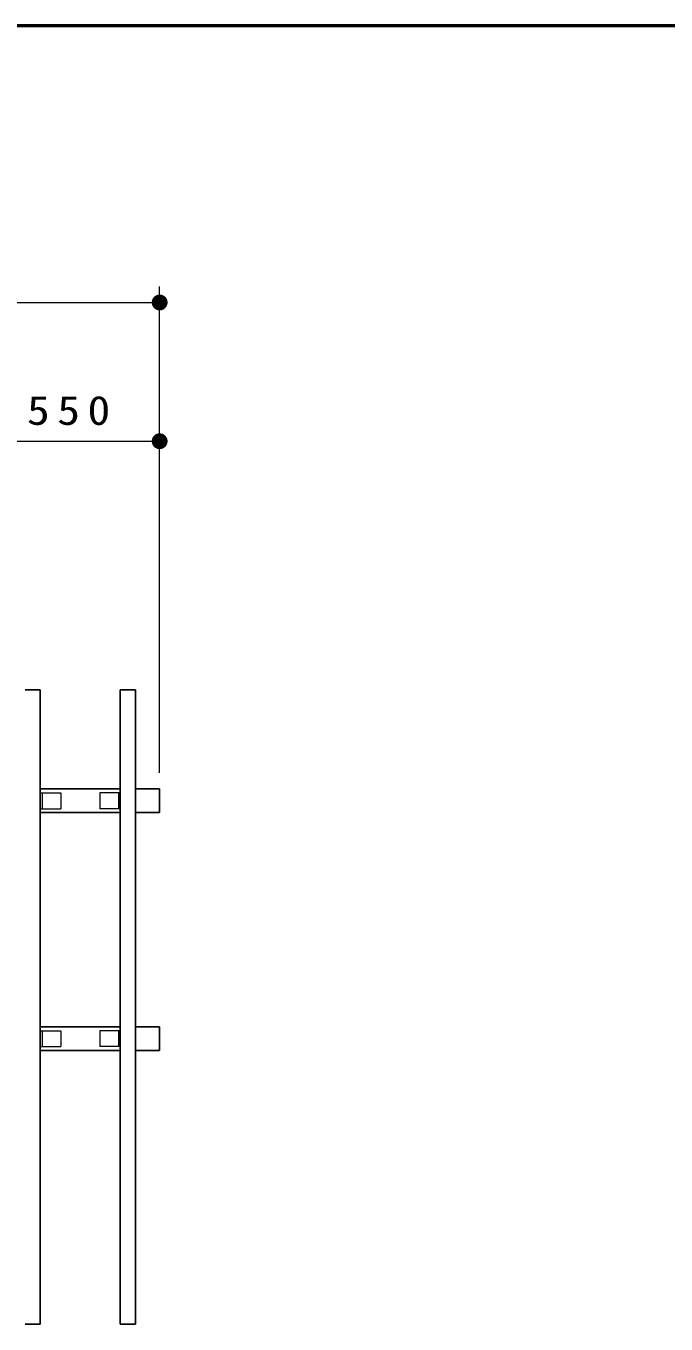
# Model space of a CAD drawing. Units: millimetres on the paper, with parts at other scales. Extents: x -385 to 0, y -10 to 267.
# Drawn here: x -241.6 to -201.3, y 185.1 to 267 of the extents above; entities that cross this region are included whole.
import ezdxf

# ---------------------------------------------------------------- set-up
doc = ezdxf.new("R2010")
doc.units = ezdxf.units.MM
doc.layers.add('LY_1', color=7, linetype='Continuous', lineweight=25)
doc.layers.add('LY_2', color=7, linetype='Continuous', lineweight=13)
doc.styles.add('ＭＳ ゴシック', font='')
doc.styles.get('ＭＳ ゴシック').set_extended_font_data('MS Gothic')

# ---------------------------------------------------------------- blocks, each defined once
blk = doc.blocks.new('filled_dot')
at = {"color": 0, "linetype": 'Continuous', "lineweight": -2, "const_width": 1.25}
blk.add_lwpolyline([(-0.625, 0, 1), (0.625, 0, 1)], format="xyb", close=True, dxfattribs=at)

msp = doc.modelspace()

# ---------------------------------------------------------------- linework, layer by layer
at = {"layer": 'LY_1', "lineweight": 13}
for p, q in [((-233.179, 219.89), (-233.179, 250.563)), ((-309.179, 249.563), (-233.179, 249.563)), ((-244.179, 240.813), (-233.179, 240.813)), ((-240.699, 218.64), (-239.399, 218.64)), ((-240.579, 218.64), (-240.579, 217.64)), ((-239.399, 218.64), (-239.399, 217.64)), ((-235.659, 218.64), (-236.959, 218.64)), ((-236.959, 218.64), (-236.959, 217.64)), ((-235.779, 218.64), (-235.779, 217.64)), ((-240.699, 217.64), (-239.399, 217.64)), ((-235.659, 217.64), (-236.959, 217.64)), ((-240.699, 203.64), (-239.399, 203.64)), ((-240.579, 203.64), (-240.579, 202.64)), ((-239.399, 203.64), (-239.399, 202.64)), ((-236.959, 203.64), (-236.959, 202.64)), ((-235.659, 203.64), (-236.959, 203.64)), ((-235.779, 203.64), (-235.779, 202.64)), ((-240.699, 202.64), (-239.399, 202.64)), ((-235.659, 202.64), (-236.959, 202.64))]:
    msp.add_line(p, q, dxfattribs=at)
at = {"layer": 'LY_1', "color": 40}
for p, q in [((-241.659, 225.14), (-240.699, 225.14)), ((-240.699, 225.14), (-240.699, 185.14)), ((-234.699, 225.14), (-235.659, 225.14)), ((-235.659, 225.14), (-235.659, 185.14)), ((-234.699, 185.14), (-234.699, 225.14)), ((-240.699, 185.14), (-241.659, 185.14)), ((-235.659, 185.14), (-234.699, 185.14))]:
    msp.add_line(p, q, dxfattribs=at)
at = {"layer": 'LY_1'}
for p, q in [((-235.659, 218.89), (-240.699, 218.89)), ((-240.699, 218.89), (-235.659, 218.89)), ((-234.699, 218.89), (-233.179, 218.89)), ((-233.179, 218.89), (-233.179, 217.39)), ((-235.659, 217.39), (-240.699, 217.39)), ((-240.699, 217.39), (-235.659, 217.39)), ((-233.179, 217.39), (-234.699, 217.39)), ((-235.659, 203.89), (-240.699, 203.89)), ((-240.699, 203.89), (-235.659, 203.89)), ((-234.699, 203.89), (-233.179, 203.89)), ((-233.179, 203.89), (-233.179, 202.39)), ((-235.659, 202.39), (-240.699, 202.39)), ((-240.699, 202.39), (-235.659, 202.39)), ((-233.179, 202.39), (-234.699, 202.39))]:
    msp.add_line(p, q, dxfattribs=at)
at = {"layer": 'LY_2', "lineweight": 50}
msp.add_line((0, 267), (-385, 267), dxfattribs=at)

# ---------------------------------------------------------------- block references
at = {"layer": 'LY_1', "lineweight": 13, "xscale": 0.4, "yscale": 0.4, "rotation": 180}
for p in [(-233.179, 249.563), (-233.179, 240.813)]:
    msp.add_blockref('filled_dot', p, dxfattribs=at)

# ---------------------------------------------------------------- texts
at = {"layer": 'LY_1', "insert": (-238.679, 241.813), "char_height": 1.833, "attachment_point": 8, "style": 'ＭＳ ゴシック'}
msp.add_mtext('\\T1.33;\\W1.15;550', dxfattribs=at)

doc.saveas('drawing.dxf')
